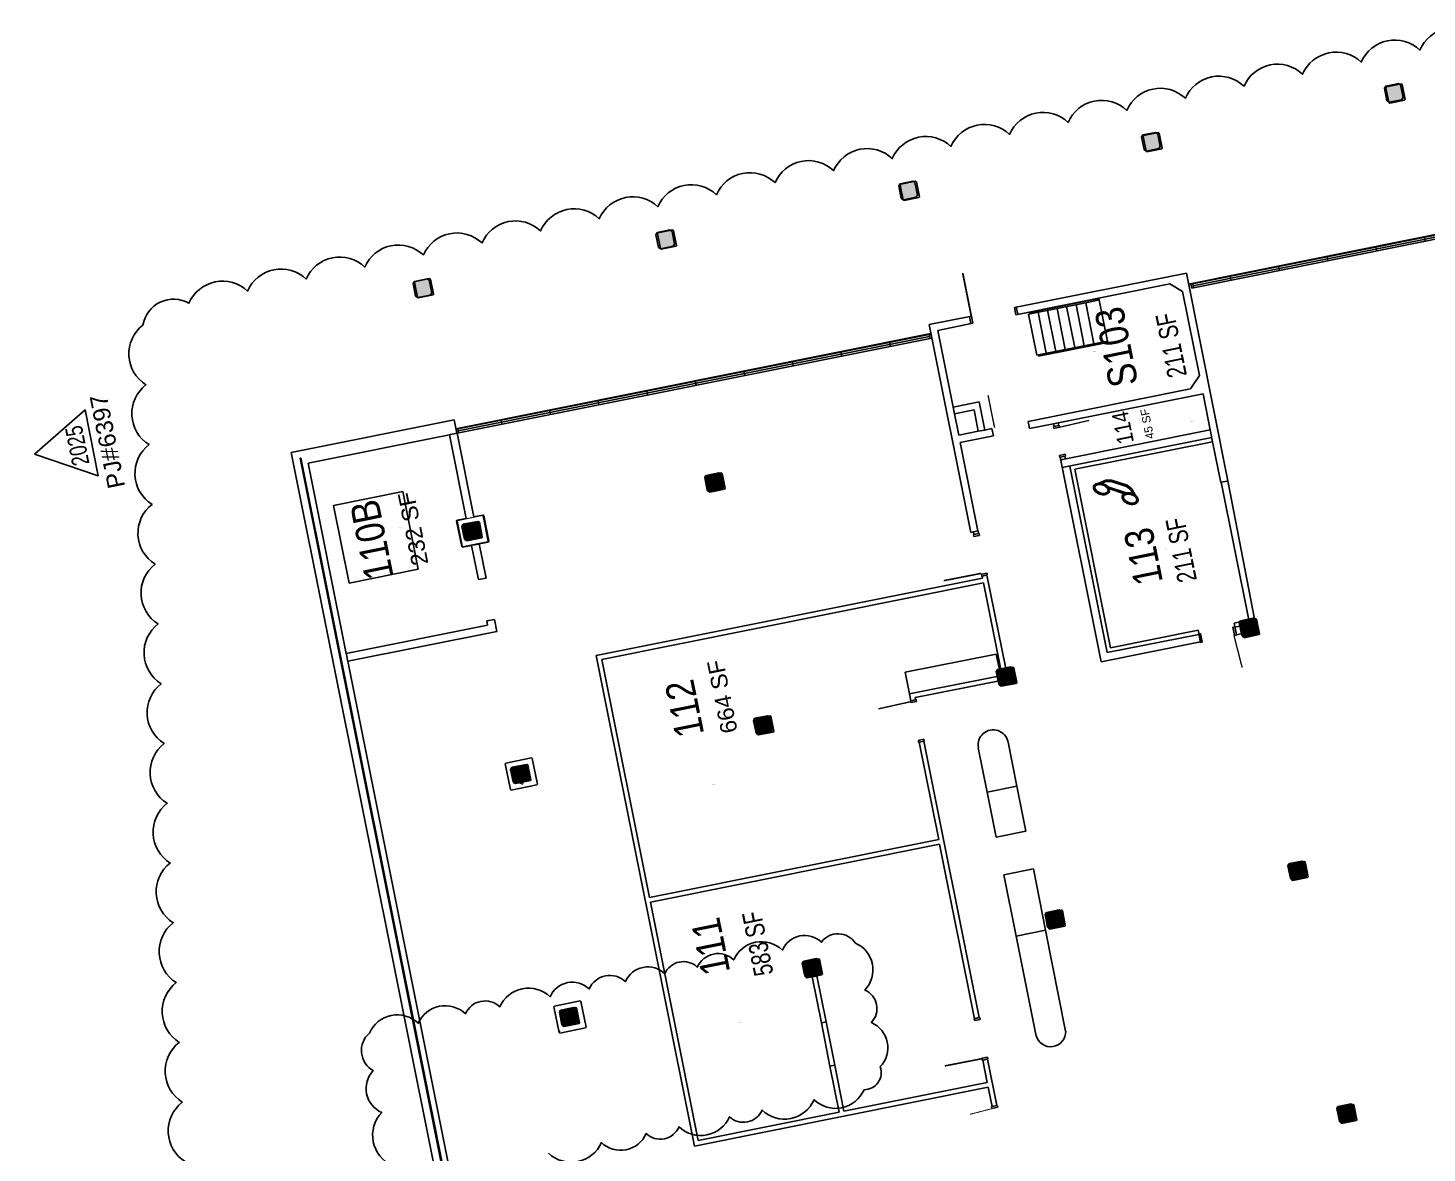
# Model space of a CAD drawing. Header units: inches. Extents: x 69200890 to 69205124, y 27678531 to 27681974.
# Drawn here: x 69200890 to 69202415, y 27680327 to 27681553 of the extents above; entities that cross this region are included whole.
import ezdxf
from ezdxf.enums import TextEntityAlignment as Align

# ---------------------------------------------------------------- set-up
doc = ezdxf.new("R2010")
doc.units = ezdxf.units.IN
doc.header["$LTSCALE"] = 10
doc.header["$MEASUREMENT"] = 0
doc.layers.get('0').update_dxf_attribs({"linetype": 'CONTINUOUS'})
for name, color, linetype in [('A-COLS', 5, 'CONTINUOUS'), ('A-DOOR', 2, 'CONTINUOUS'), ('A-FLOR', 3, 'CONTINUOUS'), ('A-GLAZ', 1, 'CONTINUOUS'), ('A-IDEN-ICON', 4, 'CONTINUOUS'), ('A-IDEN-RNUM', 7, 'CONTINUOUS'), ('A-IDEN-SNUM', 4, 'CONTINUOUS'), ('A-IDEN-VNUM', 4, 'CONTINUOUS'), ('A-WALL', 5, 'CONTINUOUS'), ('AREA-TEXT', 3, 'CONTINUOUS')]:
    doc.layers.add(name, color=color, linetype=linetype)
doc.layers.add('A-REV', color=1, linetype='CONTINUOUS', true_color=0xff0000)
doc.styles.add('Arial', font='arial.ttf')
doc.styles.add('CP_AREA', font='arial.ttf', dxfattribs={"height": 15})
doc.styles.add('CP_IDENTEXT', font='arial.ttf', dxfattribs={"height": 1})
doc.styles.add('CP_ROOMSNUMBER', font='arial.ttf', dxfattribs={"height": 1})
doc.styles.add('CP_ROOMVNUMBER', font='arial.ttf', dxfattribs={"width": 0.85, "height": 0.075})
pattern_1 = [(61.3283, (69201815.72, 27678819.37), (109.9184, 12.19), [11.52, -126.72]), (6.328, (69201815.72, 27678819.37), (-43.592, 109.1), [9.216, -101.376]), (111.779, (69201824.88, 27678820.39), (66.327, 121.289), [9.79, -107.695]), (57.512, (69201809.69, 27678849.49), (165.729, 7.271), [17.28, -190.08]), (107.964, (69201823.5, 27678850.1), (111.375, 174.911), [14.686, -161.543]), (2.512, (69201809.69, 27678849.49), (111.377, 174.909), [13.824, -152.064]), (32.3283, (69201826.26, 27678844.98), (102.0466, -42.628), [11.52, -126.72]), (337.328, (69201826.26, 27678844.98), (14.766, 116.555), [9.216, -101.376]), (82.779, (69201834.76, 27678841.43), (116.813, 73.926), [9.79, -107.695]), (48.8283, (69201815.724, 27678819.37), (-8.2127, 50.5029), [0.2534, -99.894, 0.2534, -102.659, -101.76]), (48.8283, (69201815.724, 27678819.37), (-8.2127, 50.5029), [-203.059, 0.2534, -101.507]), (18.8283, (69201815.724, 27678819.37), (27.72, 67.3384), [0.2534, -58.422, 0.2534, -97.59, -38.784]), (18.8283, (69201815.724, 27678819.37), (27.72, 67.3384), [-156.518, 0.2534, -38.531]), (338.8283, (69201782.138, 27678812.64), (81.0778, 12.7095), [0.2534, -38.147, 0.2534, -119.555, -158.976]), (338.8283, (69201782.138, 27678812.64), (81.0778, 12.7095), [-158.208, 0.2534, -158.723]), (328.8283, (69201767.08, 27678809.624), (84.8115, 32.6724), [0.2534, -49.667, 0.2534, -79.311, -112.896]), (328.8283, (69201767.08, 27678809.624), (84.8115, 32.6724), [-129.485, 0.2534, -112.643])]

# ---------------------------------------------------------------- blocks, each defined once
blk = doc.blocks.new('COL')
at = {"layer": 'A-COLS', "const_width": 18}
blk.add_lwpolyline([(0, 9), (0, -9)], dxfattribs=at)
at = {"layer": 'A-COLS'}
blk.add_lwpolyline([(9, 7), (9, -7), (7, -9), (-7, -9), (-9, -7), (-9, 7), (-7, 9), (7, 9)], close=True, dxfattribs=at)
blk = doc.blocks.new('Chamfered Column - 1_-6_ x 1_-6_ Concrete-1521666-LEVEL 1 FLOOR PLAN - OVERALL')
at = {"layer": 'A-COLS'}
blk.add_hatch(color=9, dxfattribs=at).paths.add_polyline_path([(-8.25, -9), (8.25, -9), (9, -8.25), (9, 8.25), (8.25, 9), (-8.25, 9), (-9, 8.25), (-9, -8.25)])
at = {"layer": 'A-COLS', "color": 253}
for p, q in [((-8.25, 9), (-9, 8.25)), ((-9, 8.25), (-9, -8.25)), ((8.25, 9), (-8.25, 9)), ((9, 8.25), (8.25, 9)), ((9, -8.25), (9, 8.25)), ((-9, -8.25), (-8.25, -9)), ((-8.25, -9), (8.25, -9)), ((8.25, -9), (9, -8.25))]:
    blk.add_line(p, q, dxfattribs=at)
blk = doc.blocks.new('ProjectRev')
at = {"transparency": 16777216}
blk.add_lwpolyline([(0, 36.6), (-36.6, -26.8), (36.6, -26.8)], close=True, dxfattribs=at)
at = {"transparency": 16777216, "insert": (-53.9, -34.5), "char_height": 18.75, "width": 74.247, "attachment_point": 1, "style": 'Arial'}
blk.add_mtext('PJ#', dxfattribs=at)
at = {"transparency": 16777216, "style": 'Arial', "width": 0.75}
blk.add_attdef('YEAR', text='', height=5625, dxfattribs=at).set_placement((0, 0), align=Align.MIDDLE_CENTER)
at = {"transparency": 16777216, "style": 'Arial'}
blk.add_attdef('PROJECT', text='', height=5625, dxfattribs=at).set_placement((-8.3, -34.5), align=Align.TOP_LEFT)
blk = doc.blocks.new('CPPHONE')
for p, q in [((2.9, 7.6), (-5.9, -7.6)), ((5.1, 8.4), (-5.5, -9.9))]:
    blk.add_line(p, q)
for points in [[(10.9, 17.2), (12.5, 9.2), (11.5, 3.2), (2.5, -12.3), (-2.5, -16.7), (-10.2, -19.3)], [(10, 14.1), (11, 9.2), (10, 3.8), (1.3, -11.4), (-3.3, -15.4), (-7.9, -17)]]:
    blk.add_lwpolyline(points)
for points in [[(8.7, 23.6, 0.139889), (6.5, 24.1, 0.107118), (3.7, 23.4, 0.079812), (1.2, 21.6, 0.067459), (-1, 18.8, 0.067459), (-2.4, 15.4, 0.079812), (-2.7, 12.4, 0.107118), (-1.9, 9.6, 0.139889), (-0.3, 8, 0.139889), (1.8, 7.5, 0.107118), (4.6, 8.2, 0.079812), (7.1, 9.9, 0.067459), (9.3, 12.8, 0.067459), (10.7, 16.1, 0.079812), (11, 19.2, 0.107118), (10.2, 22, 0.139889)], [(7.9, 22.3, 0.139889), (6.5, 22.6, 0.107118), (4.3, 22.1, 0.079812), (2.2, 20.6, 0.067459), (0.3, 18, 0.067459), (-1, 15.1, 0.079812), (-1.2, 12.5, 0.107118), (-0.6, 10.3, 0.139889), (0.4, 9.3, 0.139889), (1.8, 8.9, 0.107118), (4, 9.5, 0.079812), (6.1, 11, 0.067459), (8, 13.5, 0.067459), (9.3, 16.5, 0.079812), (9.5, 19.1, 0.107118), (8.9, 21.3, 0.139889)], [(-7.8, -5, 0.139889), (-10, -4.5, 0.107118), (-12.8, -5.2, 0.079812), (-15.3, -6.9, 0.067459), (-17.5, -9.8, 0.067459), (-18.9, -13.1, 0.079812), (-19.2, -16.2, 0.107118), (-18.4, -19, 0.139889), (-16.8, -20.6, 0.139889), (-14.7, -21.1, 0.107118), (-11.9, -20.4, 0.079812), (-9.4, -18.6, 0.067459), (-7.2, -15.8, 0.067459), (-5.8, -12.4, 0.079812), (-5.5, -9.4, 0.107118), (-6.3, -6.6, 0.139889)], [(-8.6, -6.3, 0.139889), (-10, -5.9, 0.107118), (-12.2, -6.5, 0.079812), (-14.3, -8, 0.067459), (-16.2, -10.5, 0.067459), (-17.5, -13.5, 0.079812), (-17.7, -16.1, 0.107118), (-17.1, -18.3, 0.139889), (-16.1, -19.3, 0.139889), (-14.7, -19.6, 0.107118), (-12.5, -19.1, 0.079812), (-10.4, -17.6, 0.067459), (-8.5, -15, 0.067459), (-7.2, -12.1, 0.079812), (-7, -9.5, 0.107118), (-7.6, -7.3, 0.139889)]]:
    blk.add_lwpolyline(points, format="xyb", close=True)

msp = doc.modelspace()

# ---------------------------------------------------------------- hatches: boundary and pattern name
at = {"layer": 'A-COLS', "lineweight": 5}
msp.add_hatch(color=256, dxfattribs=at).paths.add_polyline_path([(69201384.4, 27680997.7), (69201385, 27680998.6), (69201381.8, 27681014.8), (69201380.9, 27681015.4), (69201364.7, 27681012.1), (69201364.1, 27681011.2), (69201367.3, 27680995.1), (69201368.2, 27680994.5)])
at = {"layer": 'A-COLS', "lineweight": 9}
h = msp.add_hatch(dxfattribs=at)
h.set_pattern_fill('FP_3', color=256, angle=11.3283, style=0, pattern_type=2)
h.set_pattern_definition(pattern_1)
h.paths.add_polyline_path([(69201416.6, 27680722.7), (69201444.5, 27680728.3), (69201445.1, 27680729.1), (69201439.5, 27680757.1), (69201438.6, 27680757.7), (69201410.7, 27680752.1), (69201410.1, 27680751.2), (69201415.7, 27680723.3)])
h.paths.add_polyline_path([(69201437.4, 27680733), (69201421.3, 27680729.7), (69201420.4, 27680730.3), (69201417.1, 27680746.5), (69201417.7, 27680747.4), (69201433.9, 27680750.6), (69201434.8, 27680750), (69201438, 27680733.9)])
h = msp.add_hatch(dxfattribs=at)
h.set_pattern_fill('FP_3', color=256, angle=11.3283, style=0, pattern_type=2)
h.set_pattern_definition(pattern_1)
h.paths.add_polyline_path([(69201497.5, 27680463.5), (69201498.1, 27680464.4), (69201492.5, 27680492.4), (69201491.6, 27680492.9), (69201463.7, 27680487.3), (69201463.1, 27680486.5), (69201468.7, 27680458.5), (69201469.6, 27680457.9)])
h.paths.add_polyline_path([(69201490.5, 27680468.2), (69201474.3, 27680465), (69201473.4, 27680465.6), (69201470.2, 27680481.8), (69201470.8, 27680482.6), (69201486.9, 27680485.9), (69201487.8, 27680485.3), (69201491.1, 27680469.1)])

# ---------------------------------------------------------------- linework, layer by layer
at = {"layer": 'A-COLS'}
for p, q in [((69201364.7, 27681012.1), (69201364.1, 27681011.2)), ((69201364.1, 27681011.2), (69201367.3, 27680995.1)), ((69201380.9, 27681015.4), (69201364.7, 27681012.1)), ((69201381.8, 27681014.8), (69201380.9, 27681015.4)), ((69201385, 27680998.6), (69201381.8, 27681014.8)), ((69201368.2, 27680994.5), (69201384.4, 27680997.7)), ((69201384.4, 27680997.7), (69201385, 27680998.6)), ((69201367.3, 27680995.1), (69201368.2, 27680994.5))]:
    msp.add_line(p, q, dxfattribs=at)
at = {"layer": 'A-COLS', "lineweight": 25}
for p, q in [((69201410.7, 27680752.1), (69201410.1, 27680751.2)), ((69201438.6, 27680757.7), (69201410.7, 27680752.1)), ((69201439.5, 27680757.1), (69201438.6, 27680757.7)), ((69201445.1, 27680729.1), (69201439.5, 27680757.1)), ((69201410.1, 27680751.2), (69201415.7, 27680723.3)), ((69201415.7, 27680723.3), (69201416.6, 27680722.7)), ((69201416.6, 27680722.7), (69201444.5, 27680728.3)), ((69201444.5, 27680728.3), (69201445.1, 27680729.1)), ((69201491.6, 27680492.9), (69201463.7, 27680487.3)), ((69201492.5, 27680492.4), (69201491.6, 27680492.9)), ((69201463.7, 27680487.3), (69201463.1, 27680486.5)), ((69201463.1, 27680486.5), (69201468.7, 27680458.5)), ((69201498.1, 27680464.4), (69201492.5, 27680492.4)), ((69201469.6, 27680457.9), (69201497.5, 27680463.5)), ((69201497.5, 27680463.5), (69201498.1, 27680464.4)), ((69201468.7, 27680458.5), (69201469.6, 27680457.9))]:
    msp.add_line(p, q, dxfattribs=at)
at = {"layer": 'A-DOOR'}
for points in [[(69201918.1, 27681239.2, 2, 2, 0), (69201908.7, 27681286.2, 0, 0, 0), (69201909.6, 27681286.4, 0, 0, -0.38671), (69201965.2, 27681248.7, 0, 0, -0.414214)], [(69201943.4, 27681117.7, 1.5, 1.5, 0), (69201936.3, 27681153, 0, 0, 0), (69201937, 27681153.2, 0, 0, -0.414214), (69201978.2, 27681123.2, 0, 0, -0.414214)], [(69202014.2, 27681118.1, 1.38, 1.38, 0), (69202046.4, 27681125.6, 0, 0, 0), (69202046.6, 27681124.9, 0, 0, -0.465107), (69202020.2, 27681088.7, 0, 0, -0.414214)], [(69201928.8, 27680958.9, 1.74, 1.74, 0), (69201887.9, 27680950.9, 0, 0, 0), (69201887.7, 27680951.8, 0, 0, -0.414214), (69201922.7, 27680999.4, 0, 0, -0.414214)], [(69202204.4, 27680891, 1.5, 1.5, 0), (69202213.3, 27680856.2, 0, 0, 0), (69202212.6, 27680856, 0, 0, -0.414214), (69202169.9, 27680883.6, 0, 0, -0.414214)], [(69201851.9, 27680819, 1.5, 1.5, 0), (69201816.7, 27680811.2, 0, 0, 0), (69201816.9, 27680810.5, 0, 0, 0.279614), (69201862.5, 27680777.3, 0, 0, 0.414214)], [(69201930.2, 27680430.1, 1.74, 1.74, 0), (69201889.2, 27680422.1, 0, 0, 0), (69201889, 27680422.9, 0, 0, -0.414214), (69201924, 27680470.5, 0, 0, -0.414214)], [(69201939.9, 27680375.4, 1.01, 1.01, 0), (69201916.5, 27680369.3, 0, 0, 0), (69201916.6, 27680368.8, 0, 0, 0.414214), (69201946.9, 27680352.7, 0, 0, 0.414214)], [(69201952.2, 27680317.5, 1.51, 1.51, 0), (69201916.6, 27680310.6, 0, 0, 0), (69201916.5, 27680311.3, 0, 0, -0.414214), (69201946.9, 27680352.7, 0, 0, -0.414214)]]:
    msp.add_lwpolyline(points, format="xyseb", dxfattribs=at)
at = {"layer": 'A-FLOR', "lineweight": -3}
for p, q in [((69202057.1, 27681258.3), (69201981.8, 27681243.2)), ((69202042.8, 27681253.9), (69202057.4, 27681256.9)), ((69202066.4, 27681212), (69202057.1, 27681258.3)), ((69201982.1, 27681241.8), (69201980.3, 27681241.4)), ((69201980.3, 27681241.4), (69201989.3, 27681196.6)), ((69201981.8, 27681243.2), (69201982.1, 27681241.8)), ((69202042.8, 27681253.9), (69201982.1, 27681241.8)), ((69201990.8, 27681243.5), (69201999.8, 27681198.7)), ((69202010.2, 27681200.8), (69202001.2, 27681245.6)), ((69202011.7, 27681247.7), (69202020.5, 27681202.8)), ((69202030.9, 27681204.9), (69202021.9, 27681249.7)), ((69202032.2, 27681251.8), (69202041.2, 27681207)), ((69202051.7, 27681209.1), (69202042.8, 27681253.9)), ((69201991.3, 27681195.5), (69202066.6, 27681210.6)), ((69202051.7, 27681209.1), (69202066.4, 27681212)), ((69202066.6, 27681210.6), (69202066.4, 27681212)), ((69201989.3, 27681196.6), (69202051.7, 27681209.1)), ((69201845.9, 27680851.1), (69201945.2, 27680871)), ((69201945.2, 27680871), (69201948.7, 27680853.7)), ((69201850.7, 27680827.6), (69201845.9, 27680851.1)), ((69201935.3, 27680720.6), (69201925.7, 27680768.6)), ((69201958.1, 27680775.1), (69201967.7, 27680727)), ((69201935.3, 27680720.6), (69201967.7, 27680727)), ((69201967.7, 27680727), (69201977.5, 27680678)), ((69201945.2, 27680671.5), (69201935.3, 27680720.6)), ((69201977.5, 27680678), (69201945.2, 27680671.5)), ((69201953.4, 27680630.4), (69201985.7, 27680636.9)), ((69201966.8, 27680563.6), (69201953.4, 27680630.4)), ((69201985.7, 27680636.9), (69201999.1, 27680570.1)), ((69201999.1, 27680570.1), (69201966.8, 27680563.6)), ((69202020.9, 27680460), (69201999.1, 27680570.1)), ((69201966.8, 27680563.6), (69201988.7, 27680454.5))]:
    msp.add_line(p, q, dxfattribs=at)
at = {"layer": 'A-FLOR'}
for p, q in [((69201298.2, 27681048.1), (69201222.7, 27681033)), ((69201315.2, 27680963.4), (69201298.2, 27681048.1)), ((69201222.7, 27681033), (69201239.7, 27680948.3)), ((69201239.7, 27680948.3), (69201315.2, 27680963.4))]:
    msp.add_line(p, q, dxfattribs=at)
at = {"layer": 'A-FLOR', "lineweight": -3}
for centre, start, end in [((69201941.9, 27680771.9), 11.3283, 191.3283), ((69202004.5, 27680459.5), 195.3433, 1.7629)]:
    msp.add_arc(centre, 16.5, start, end, dxfattribs=at)
at = {"layer": 'A-GLAZ'}
for p, q in [((69202157.5, 27681274.2), (69203205.1, 27681484.1)), ((69202159.9, 27681272.4), (69203205.5, 27681481.9)), ((69202412.7, 27681320.7), (69202411.9, 27681325.2)), ((69202306.8, 27681299.5), (69202306, 27681303.9)), ((69202359.8, 27681310.1), (69202358.9, 27681314.6)), ((69202253.9, 27681288.9), (69202253, 27681293.3)), ((69202158.4, 27681269.8), (69202157.5, 27681274.2)), ((69202200.9, 27681278.3), (69202200.1, 27681282.7)), ((69201356.4, 27681116), (69201874.1, 27681219.7)), ((69201357.5, 27681111.6), (69201875, 27681215.3)), ((69201358.8, 27681114.2), (69201872.6, 27681217.1)), ((69201829.9, 27681206.3), (69201829, 27681210.7)), ((69201873, 27681214.9), (69201872.1, 27681219.3)), ((69201776.9, 27681195.7), (69201776, 27681200.1)), ((69201671, 27681174.5), (69201670.1, 27681178.9)), ((69201724, 27681185.1), (69201723.1, 27681189.5)), ((69201618.1, 27681163.8), (69201617.2, 27681168.3)), ((69201565.1, 27681153.2), (69201564.2, 27681157.6)), ((69201459.2, 27681132), (69201458.3, 27681136.4)), ((69201512.2, 27681142.6), (69201511.3, 27681147)), ((69201406.3, 27681121.4), (69201405.4, 27681125.8)), ((69201359.2, 27681112), (69201358.3, 27681116.4))]:
    msp.add_line(p, q, dxfattribs=at)
at = {"layer": 'A-GLAZ', "lineweight": -3}
for p, q in [((69202158.4, 27681269.8), (69203206, 27681479.7)), ((69202160.4, 27681270.2), (69202159.5, 27681274.6)), ((69201874.1, 27681219.7), (69201875, 27681215.3))]:
    msp.add_line(p, q, dxfattribs=at)
at = {"layer": 'A-REV'}
for points in [[(69202470.9, 27681542.4, 0.520567), (69202407, 27681529.2, 0.520567), (69202343.1, 27681516.1, 0.520567), (69202279.2, 27681502.9, 0.520567), (69202215.3, 27681489.8, 0.520567), (69202151.4, 27681476.7, 0.520567), (69202087.5, 27681463.5, 0.520567), (69202023.6, 27681450.4, 0.520567), (69201959.7, 27681437.3, 0.520567), (69201895.8, 27681424.1, 0.520567), (69201831.9, 27681411, 0.520567), (69201768, 27681397.8, 0.520567), (69201704.1, 27681384.7, 0.520567), (69201640.2, 27681371.6, 0.520567), (69201576.3, 27681358.4, 0.520567), (69201512.5, 27681345.3, 0.520567), (69201448.6, 27681332.1, 0.520567), (69201384.7, 27681319, 0.520567), (69201320.8, 27681305.9, 0.520567), (69201256.9, 27681292.7, 0.520567), (69201193, 27681279.6, 0.520567), (69201129.1, 27681266.5, 0.520567), (69201065.2, 27681253.3, 0.520567), (69201015.1, 27681229.5, 0.520567), (69201018.4, 27681164.4, 0.520567), (69201021.7, 27681099.2, 0.520567), (69201025, 27681034.1, 0.520567), (69201028.3, 27680968.9, 0.520567), (69201031.6, 27680903.8, 0.520567), (69201034.9, 27680838.6, 0.520567), (69201038.2, 27680773.5, 0.520567), (69201041.5, 27680708.3, 0.520567), (69201044.8, 27680643.2, 0.520567), (69201048.1, 27680578.1, 0.520567), (69201051.4, 27680512.9, 0.520567), (69201054.7, 27680447.8, 0.520567), (69201058, 27680382.6, 0.520567), (69201061.3, 27680317.5, 0.520567)], [(69201457.1, 27680327, 0.520567), (69201514.8, 27680338.6, 0.520567), (69201563.6, 27680348.4, 0.520567), (69201599.5, 27680355.7, 0.520567), (69201654.5, 27680366.7, 0.520567), (69201690, 27680373.9, 0.520567), (69201746.6, 27680385.2, 0.520567), (69201801.1, 27680396.2, 0.520567), (69201818.8, 27680421.3, 0.520567), (69201809.1, 27680469.4, 0.520567), (69201802, 27680504.8, 0.520567), (69201791.7, 27680556, 0.520567), (69201754.6, 27680556.9, 0.520567), (69201712.1, 27680548.4, 0.520567), (69201659.1, 27680537.7, 0.520567), (69201619.3, 27680529.7, 0.520567), (69201584, 27680522.6, 0.520567), (69201541, 27680514, 0.520567), (69201501.5, 27680506, 0.520567), (69201458.8, 27680497.5, 0.520567), (69201404.1, 27680486.5, 0.520567), (69201366.6, 27680478.9, 0.520567), (69201315.1, 27680468.6, 0.520567), (69201261.9, 27680457.9, 0.520567), (69201266.2, 27680417, 0.520567), (69201275.4, 27680371.4, 0.520567), (69201287, 27680313.6, 0.520567)]]:
    msp.add_lwpolyline(points, format="xyb", dxfattribs=at)
at = {"layer": 'A-WALL'}
for p, q in [((69202154.9, 27681274.2), (69203462.9, 27681536.2)), ((69202152.5, 27681286.2), (69201965.2, 27681248.7)), ((69202197.8, 27681059.7), (69202152.5, 27681286.2)), ((69201966.7, 27681240.8), (69202134.4, 27681274.4)), ((69202134.4, 27681274.4), (69202148.3, 27681266.1)), ((69202157.4, 27681274.7), (69202157.5, 27681274.2)), ((69202148.3, 27681266.1), (69202166.7, 27681174.4)), ((69201966.7, 27681240.8), (69201965.2, 27681248.7)), ((69201967.1, 27681249.1), (69201968.7, 27681241.2)), ((69201918.1, 27681239.2), (69201872, 27681230)), ((69201872, 27681230), (69201917.4, 27681003.5)), ((69201881.4, 27681223.7), (69201919.7, 27681231.4)), ((69201917.7, 27681231), (69201916.1, 27681238.9)), ((69201919.7, 27681231.4), (69201918.1, 27681239.2)), ((69201356.3, 27681116.5), (69201874, 27681220.2)), ((69201898.2, 27681140), (69201881.4, 27681223.7)), ((69202166.7, 27681174.4), (69202157.1, 27681160)), ((69202157.1, 27681160), (69201979.9, 27681124.5)), ((69202012.8, 27681123), (69202170.7, 27681154.6)), ((69202170.7, 27681154.6), (69202178.5, 27681115.2)), ((69201354.3, 27681126.3), (69201176.8, 27681090.7)), ((69201357.3, 27681111.6), (69201354.3, 27681126.3)), ((69201904.4, 27681109.4), (69201899.6, 27681132.9)), ((69201979.9, 27681124.5), (69201981.4, 27681116.7)), ((69201981.4, 27681116.7), (69202007.7, 27681121.9)), ((69201195.1, 27681079.1), (69201349.4, 27681110)), ((69201925.7, 27681113.7), (69201904.4, 27681109.4)), ((69201905.9, 27681101.5), (69201942.2, 27681108.8)), ((69201940.6, 27681116.7), (69201932.8, 27681115.1)), ((69201942.2, 27681108.8), (69201940.6, 27681116.7)), ((69201176.8, 27681090.7), (69201362.8, 27680162.4)), ((69201925.2, 27681005.1), (69201905.9, 27681101.5)), ((69202181.1, 27681102.4), (69202190, 27681058.1)), ((69201186.3, 27681084.5), (69201187.2, 27681084.7)), ((69201367.7, 27680178.7), (69201186.3, 27681084.5)), ((69201187.2, 27681084.7), (69201368.7, 27680178.9)), ((69201236.7, 27680871.5), (69201195.1, 27681079.1)), ((69202190, 27681058.1), (69202190.5, 27681058.2)), ((69202196.8, 27681059.5), (69202197.8, 27681059.7)), ((69201917.4, 27681003.5), (69201920.3, 27681004.1)), ((69201380.4, 27680990.8), (69201374.6, 27680989.6)), ((69201374.6, 27680989.6), (69201380.4, 27680990.8)), ((69202211.9, 27680906.5), (69202211.4, 27680905.6)), ((69202211.4, 27680905.6), (69202212.1, 27680901.7)), ((69202220.5, 27680908.2), (69202211.9, 27680906.5)), ((69202228.1, 27680909.7), (69202226.9, 27680909.5)), ((69202229, 27680909.1), (69202228.1, 27680909.7)), ((69202232.3, 27680893), (69202229, 27680909.1)), ((69202213.8, 27680893.3), (69202214.6, 27680889.4)), ((69202214.6, 27680889.4), (69202215.5, 27680888.8)), ((69202215.5, 27680888.8), (69202231.7, 27680892.1)), ((69202231.7, 27680892.1), (69202232.3, 27680893)), ((69201238.1, 27680864.4), (69201236.9, 27680870.3)), ((69201353.7, 27680287.5), (69201238.4, 27680863.1)), ((69201872.3, 27680831.9), (69201931.2, 27680843.7)), ((69201947.2, 27680853.4), (69201946.6, 27680852.6)), ((69201946.6, 27680852.6), (69201947.7, 27680847)), ((69201950.3, 27680854.1), (69201947.2, 27680853.4)), ((69201947.8, 27680846.4), (69201948.6, 27680842.5)), ((69201963.4, 27680856.7), (69201955.5, 27680855.1)), ((69201964.3, 27680856.1), (69201963.4, 27680856.7)), ((69201967.5, 27680839.9), (69201964.3, 27680856.1)), ((69201932.2, 27680838.6), (69201873.4, 27680826.8)), ((69201948.8, 27680841.9), (69201949.9, 27680836.4)), ((69201949.9, 27680836.4), (69201950.7, 27680835.8)), ((69201950.7, 27680835.8), (69201966.9, 27680839)), ((69201966.9, 27680839), (69201967.5, 27680839.9)), ((69201682.5, 27680800.4), (69201681.9, 27680799.5)), ((69201681.9, 27680799.5), (69201685.1, 27680783.4)), ((69201698.6, 27680803.7), (69201682.5, 27680800.4)), ((69201699.5, 27680803.1), (69201698.6, 27680803.7)), ((69201702.8, 27680786.9), (69201699.5, 27680803.1)), ((69201685.1, 27680783.4), (69201686, 27680782.8)), ((69201686, 27680782.8), (69201702.2, 27680786)), ((69201702.2, 27680786), (69201702.8, 27680786.9)), ((69202000.2, 27680588.7), (69201999.7, 27680587.8)), ((69201999.7, 27680587.8), (69202002.9, 27680571.6)), ((69202016.4, 27680591.9), (69202000.2, 27680588.7)), ((69202017.3, 27680591.4), (69202016.4, 27680591.9)), ((69202020.5, 27680575.2), (69202017.3, 27680591.4)), ((69202002.9, 27680571.6), (69202003.8, 27680571.1)), ((69202003.8, 27680571.1), (69202020, 27680574.3)), ((69202020, 27680574.3), (69202020.5, 27680575.2)), ((69201751.7, 27680538.9), (69201735.5, 27680535.7)), ((69201752.6, 27680538.3), (69201751.7, 27680538.9)), ((69201755.8, 27680522.1), (69201752.6, 27680538.3)), ((69201735.5, 27680535.7), (69201734.9, 27680534.8)), ((69201734.9, 27680534.8), (69201738.2, 27680518.6)), ((69201738.2, 27680518.6), (69201739, 27680518)), ((69201739, 27680518), (69201744.6, 27680519.1)), ((69201749.7, 27680520.2), (69201744.6, 27680519.1)), ((69201744.6, 27680519.1), (69201745.2, 27680519.3)), ((69201745.2, 27680519.3), (69201749.1, 27680520)), ((69201749.1, 27680520), (69201749.7, 27680520.2)), ((69201749.7, 27680520.2), (69201755.2, 27680521.3)), ((69201755.2, 27680521.3), (69201755.8, 27680522.1)), ((69201764, 27680421.9), (69201754.6, 27680468.9)), ((69201759.8, 27680470), (69201769.2, 27680422.9))]:
    msp.add_line(p, q, dxfattribs=at)
at = {"layer": 'A-WALL', "lineweight": 25}
for p, q in [((69201926.6, 27681145.7), (69201898.2, 27681140)), ((69201898.2, 27681140), (69201899.6, 27681132.9)), ((69201899.6, 27681132.9), (69201921, 27681137.2)), ((69201921, 27681137.2), (69201925.7, 27681113.7)), ((69201932.8, 27681115.1), (69201926.6, 27681145.7)), ((69202012.8, 27681123), (69202007.7, 27681121.9)), ((69202007.7, 27681121.9), (69202008.2, 27681119)), ((69202008.2, 27681119), (69202013.4, 27681120)), ((69202013.4, 27681120), (69202012.8, 27681123)), ((69201349.2, 27681110), (69201367.4, 27681018.8)), ((69201349.8, 27681110.1), (69201349.4, 27681110)), ((69201357.5, 27681111.6), (69201350.4, 27681110.2)), ((69201375.8, 27681020.5), (69201357.5, 27681111.6)), ((69201925.7, 27681113.7), (69201932.8, 27681115.1)), ((69202178.5, 27681115.2), (69202015.5, 27681082.6)), ((69202017.2, 27681074.2), (69202180.2, 27681106.9)), ((69202181.1, 27681102.4), (69202178.5, 27681115.2)), ((69202031, 27681072.3), (69202181.1, 27681102.4)), ((69202020.1, 27681086.7), (69202014.9, 27681085.6)), ((69202014.9, 27681085.6), (69202059.6, 27680862.5)), ((69202020.7, 27681083.6), (69202020.1, 27681086.7)), ((69202066.3, 27680872.5), (69202025.5, 27681075.9)), ((69202069.9, 27680877.9), (69202031, 27681072.3)), ((69202196.8, 27681059.5), (69202190.5, 27681058.2)), ((69202190.5, 27681058.2), (69202220.5, 27680908.2)), ((69202226.9, 27680909.5), (69202197.8, 27681059.7)), ((69201357.6, 27681016.8), (69201357, 27681015.9)), ((69201357, 27681015.9), (69201362.6, 27680988)), ((69201367.4, 27681018.8), (69201357.6, 27681016.8)), ((69201385.6, 27681022.4), (69201375.8, 27681020.5)), ((69201386.5, 27681021.8), (69201385.6, 27681022.4)), ((69201392.1, 27680993.9), (69201386.5, 27681021.8)), ((69201925.4, 27681005.1), (69201920.3, 27681004.1)), ((69201920.3, 27681004.1), (69201920.9, 27681001.2)), ((69201920.9, 27681001.2), (69201926, 27681002.2)), ((69201926, 27681002.2), (69201925.4, 27681005.1)), ((69201362.6, 27680988), (69201363.5, 27680987.4)), ((69201363.5, 27680987.4), (69201373.3, 27680989.4)), ((69201373.3, 27680989.4), (69201380.8, 27680952.1)), ((69201381.7, 27680991), (69201391.5, 27680993)), ((69201389.1, 27680953.8), (69201381.7, 27680991)), ((69201391.5, 27680993), (69201392.1, 27680993.9)), ((69201380.8, 27680952.1), (69201389.1, 27680953.8)), ((69201930.4, 27680953.7), (69201509.2, 27680869.3)), ((69201935.1, 27680957.1), (69201929.9, 27680956)), ((69201929.9, 27680956), (69201930.4, 27680953.7)), ((69201955.5, 27680855.1), (69201935.1, 27680957.1)), ((69201515.4, 27680865.2), (69201931.4, 27680948.6)), ((69201931.4, 27680948.6), (69201950.3, 27680854.1)), ((69201398.2, 27680908.7), (69201389.8, 27680907)), ((69201389.8, 27680907), (69201390.8, 27680902.3)), ((69201400.8, 27680895.7), (69201398.2, 27680908.7)), ((69202210.8, 27680906.1), (69202204.4, 27680904.8)), ((69202204.4, 27680904.8), (69202207, 27680892)), ((69202211.7, 27680901.6), (69202210.8, 27680906.1)), ((69201390.8, 27680902.3), (69201236.7, 27680871.5)), ((69201238.4, 27680863.1), (69201400.8, 27680895.7)), ((69202166.1, 27680892.4), (69202066.3, 27680872.5)), ((69202165.2, 27680897), (69202069.9, 27680877.9)), ((69202167.7, 27680884.1), (69202165.2, 27680897)), ((69202205.3, 27680900.3), (69202212.1, 27680901.7)), ((69202207, 27680892), (69202213.8, 27680893.3)), ((69202059.6, 27680862.5), (69202167.7, 27680884.1)), ((69201509.2, 27680869.3), (69201616.3, 27680334.7)), ((69201567.4, 27680605.6), (69201515.4, 27680865.2)), ((69201947.7, 27680847), (69201931.2, 27680843.7)), ((69201872.3, 27680831.9), (69201850.7, 27680827.6)), ((69201932.2, 27680838.6), (69201948.8, 27680841.9)), ((69201850.7, 27680827.6), (69201852.2, 27680820.1)), ((69201852.2, 27680820.1), (69201857.3, 27680821.2)), ((69201856.8, 27680823.5), (69201873.4, 27680826.8)), ((69201857.3, 27680821.2), (69201856.8, 27680823.5)), ((69201866.3, 27680776.1), (69201861.2, 27680775)), ((69201861.2, 27680775), (69201882.5, 27680668.8)), ((69201926.7, 27680474.7), (69201866.3, 27680776.1)), ((69201882.5, 27680668.8), (69201567.4, 27680605.6)), ((69201568.4, 27680600.5), (69201883.5, 27680663.6)), ((69201883.5, 27680663.6), (69201921.6, 27680473.6)), ((69201620.4, 27680340.9), (69201568.4, 27680600.5)), ((69201744.6, 27680519.1), (69201754.6, 27680468.9)), ((69201759.8, 27680470), (69201749.7, 27680520.2)), ((69201754.6, 27680468.9), (69201759.8, 27680470)), ((69201921.6, 27680473.6), (69201926.7, 27680474.7)), ((69201769.2, 27680422.9), (69201764, 27680421.9)), ((69201764, 27680421.9), (69201774.1, 27680371.7)), ((69201779.2, 27680372.7), (69201769.2, 27680422.9)), ((69201935.8, 27680429.6), (69201930.6, 27680428.5)), ((69201930.6, 27680428.5), (69201935.5, 27680404)), ((69201945.9, 27680378.9), (69201935.8, 27680429.6)), ((69201935.5, 27680404), (69201779.2, 27680372.7)), ((69201616.3, 27680334.7), (69201936.5, 27680398.9)), ((69201936.5, 27680398.9), (69201940.7, 27680377.9)), ((69201774.1, 27680371.7), (69201620.4, 27680340.9)), ((69201940.7, 27680377.9), (69201945.9, 27680378.9))]:
    msp.add_line(p, q, dxfattribs=at)
at = {"layer": 'A-WALL', "lineweight": -3}
for p, q in [((69202007.8, 27681118.9), (69202013.9, 27681120.1)), ((69202008.1, 27681116.9), (69202007.8, 27681118.9)), ((69202014.3, 27681118.1), (69202008.1, 27681116.9)), ((69202013.9, 27681120.1), (69202014.3, 27681118.1)), ((69202014, 27681087.5), (69202020.2, 27681088.7)), ((69202014.4, 27681085.5), (69202014, 27681087.5)), ((69202020.2, 27681088.7), (69202020.6, 27681086.8)), ((69202020.6, 27681086.8), (69202014.4, 27681085.5)), ((69201926.5, 27681002.3), (69201920.4, 27681001.1)), ((69201920.4, 27681001.1), (69201920.8, 27680999.1)), ((69201920.8, 27680999.1), (69201926.9, 27681000.3)), ((69201926.9, 27681000.3), (69201926.5, 27681002.3)), ((69201929, 27680957.9), (69201935.2, 27680959.1)), ((69201929.4, 27680955.9), (69201929, 27680957.9)), ((69201935.5, 27680957.2), (69201929.4, 27680955.9)), ((69201935.2, 27680959.1), (69201935.5, 27680957.2)), ((69202166, 27680892.9), (69202167.9, 27680893.3)), ((69202167.8, 27680883.6), (69202166, 27680892.9)), ((69202167.9, 27680893.3), (69202169.8, 27680884)), ((69202203.2, 27680900.4), (69202205.2, 27680900.8)), ((69202205.1, 27680891.1), (69202203.2, 27680900.4)), ((69202207.1, 27680891.5), (69202205.1, 27680891.1)), ((69202205.2, 27680900.8), (69202207.1, 27680891.5)), ((69202169.8, 27680884), (69202167.8, 27680883.6)), ((69201857.8, 27680821.3), (69201851.7, 27680820)), ((69201851.7, 27680820), (69201852.1, 27680818.1)), ((69201852.1, 27680818.1), (69201858.2, 27680819.3)), ((69201858.2, 27680819.3), (69201857.8, 27680821.3)), ((69201860.3, 27680776.9), (69201866.4, 27680778.1)), ((69201860.7, 27680774.9), (69201860.3, 27680776.9)), ((69201866.8, 27680776.2), (69201860.7, 27680774.9)), ((69201866.4, 27680778.1), (69201866.8, 27680776.2)), ((69201921.1, 27680473.5), (69201926.7, 27680474.7)), ((69201921.5, 27680471.6), (69201921.1, 27680473.5)), ((69201927.6, 27680472.8), (69201921.5, 27680471.6)), ((69201926.7, 27680474.7), (69201927.2, 27680474.8)), ((69201927.2, 27680474.8), (69201927.6, 27680472.8)), ((69201929.7, 27680430.4), (69201935.8, 27680431.6)), ((69201935.8, 27680431.6), (69201936.2, 27680429.7)), ((69201930.1, 27680428.4), (69201929.7, 27680430.4)), ((69201936.2, 27680429.7), (69201930.1, 27680428.4)), ((69201946.5, 27680379.1), (69201940.1, 27680377.8)), ((69201940.1, 27680377.8), (69201940.5, 27680375.8)), ((69201940.5, 27680375.8), (69201946.9, 27680377.1)), ((69201946.9, 27680377.1), (69201946.5, 27680379.1))]:
    msp.add_line(p, q, dxfattribs=at)
at = {"layer": 'A-WALL', "lineweight": 9}
for p, q in [((69201350.4, 27681110.2), (69201349.8, 27681110.1)), ((69201358, 27681016.3), (69201357.7, 27681015.8)), ((69201357.7, 27681015.8), (69201363.2, 27680988.4)), ((69201385.4, 27681021.8), (69201358, 27681016.3)), ((69201385.9, 27681021.5), (69201385.4, 27681021.8)), ((69201391.4, 27680994), (69201385.9, 27681021.5)), ((69201363.2, 27680988.4), (69201363.7, 27680988.1)), ((69201363.7, 27680988.1), (69201391.1, 27680993.6)), ((69201391.1, 27680993.6), (69201391.4, 27680994)), ((69202212.3, 27680905.9), (69202212, 27680905.5)), ((69202212, 27680905.5), (69202215.2, 27680889.8)), ((69202228, 27680909.1), (69202212.3, 27680905.9)), ((69202228.4, 27680908.8), (69202228, 27680909.1)), ((69202231.6, 27680893.1), (69202228.4, 27680908.8)), ((69202215.2, 27680889.8), (69202215.6, 27680889.5)), ((69202215.6, 27680889.5), (69202231.3, 27680892.6)), ((69202231.3, 27680892.6), (69202231.6, 27680893.1)), ((69201236.9, 27680870.3), (69201236.7, 27680871.5)), ((69201238.4, 27680863.1), (69201238.1, 27680864.4)), ((69201509.2, 27680869.3), (69201509.1, 27680869.3)), ((69201947.6, 27680852.9), (69201947.3, 27680852.4)), ((69201947.3, 27680852.4), (69201950.4, 27680836.8)), ((69201963.3, 27680856), (69201947.6, 27680852.9)), ((69201963.7, 27680855.7), (69201963.3, 27680856)), ((69201966.8, 27680840.1), (69201963.7, 27680855.7)), ((69201950.4, 27680836.8), (69201950.9, 27680836.5)), ((69201950.9, 27680836.5), (69201966.5, 27680839.6)), ((69201966.5, 27680839.6), (69201966.8, 27680840.1)), ((69201940.7, 27680405.1), (69201940.8, 27680405.1))]:
    msp.add_line(p, q, dxfattribs=at)
at = {"layer": 'A-WALL'}
for points in [[(69202385.9, 27681491.2), (69202388.7, 27681477.5), (69202387.1, 27681475.1), (69202373.4, 27681472.3), (69202371, 27681473.9), (69202368.3, 27681487.6), (69202369.8, 27681490), (69202383.6, 27681492.7)], [(69202121.2, 27681438), (69202124, 27681424.2), (69202122.4, 27681421.9), (69202108.7, 27681419.1), (69202106.3, 27681420.7), (69202103.6, 27681434.4), (69202105.1, 27681436.8), (69202118.9, 27681439.5)], [(69201856.5, 27681384.7), (69201859.3, 27681371), (69201857.7, 27681368.7), (69201844, 27681365.9), (69201841.6, 27681367.5), (69201838.9, 27681381.2), (69201840.4, 27681383.5), (69201854.2, 27681386.3)], [(69201591.8, 27681331.5), (69201594.6, 27681317.8), (69201593, 27681315.4), (69201579.3, 27681312.7), (69201576.9, 27681314.2), (69201574.2, 27681328), (69201575.7, 27681330.3), (69201589.5, 27681333.1)], [(69201327.1, 27681278.3), (69201329.9, 27681264.6), (69201328.3, 27681262.2), (69201314.6, 27681259.4), (69201312.2, 27681261), (69201309.5, 27681274.7), (69201311, 27681277.1), (69201324.8, 27681279.8)]]:
    msp.add_lwpolyline(points, close=True, dxfattribs=at)

# ---------------------------------------------------------------- block references
at = {"rotation": 11.36903025436198}
for p in [(69201637.6, 27681058.2), (69201372.9, 27681004.9), (69202220.2, 27680899.9), (69201955.5, 27680846.7), (69201690.8, 27680793.5), (69201426.1, 27680740.2), (69202273.4, 27680635.2), (69202008.7, 27680582), (69201744, 27680528.8), (69201479.3, 27680475.5), (69202326.7, 27680370.5)]:
    msp.add_blockref('COL', p, dxfattribs=at)
at = {"layer": 'A-COLS', "rotation": 11.32828302501397}
for p in [(69202380.5, 27681481.8), (69202115.7, 27681428.8), (69201851, 27681375.7), (69201586.3, 27681322.7), (69201321.5, 27681269.7), (69201639.3, 27681057.9), (69201427.6, 27680740.2), (69202274.8, 27680634.5), (69201480.6, 27680475.4), (69202327.9, 27680369.8)]:
    msp.add_blockref('Chamfered Column - 1_-6_ x 1_-6_ Concrete-1521666-LEVEL 1 FLOOR PLAN - OVERALL', p, dxfattribs=at)
at = {"layer": 'A-IDEN-ICON', "rotation": 101.3690302236795}
msp.add_blockref('CPPHONE', (69202076.2, 27681050), dxfattribs=at)
at = {"layer": 'A-REV'}
ref = msp.add_blockref('ProjectRev', (69200932.9, 27681095.9), dxfattribs=dict(at, rotation=101.3690302543619))
ref.add_attrib('PROJECT', '6397', dxfattribs={"layer": '0', "transparency": 16777216, "height": 18.75, "rotation": 101.369, "style": 'Arial'}).set_placement((69200968.3, 27681094.6), align=Align.TOP_LEFT)
ref.add_attrib('YEAR', '2025', dxfattribs={"layer": '0', "transparency": 16777216, "height": 18.75, "rotation": 101.369, "style": 'Arial', "width": 0.75}).set_placement((69200943.4, 27681098), align=Align.MIDDLE_CENTER)

# ---------------------------------------------------------------- texts
at = {"layer": 'A-IDEN-RNUM', "style": 'CP_ROOMSNUMBER'}
for s, p in [('S103-00', (69202051.7, 27681200.8)), ('0113-00', (69202129.7, 27680985.5))]:
    msp.add_text(s, height=0.36, rotation=11.369, dxfattribs=at).set_placement(p, align=Align.MIDDLE)
for s, p in [('0114-00', (69202158.2, 27681124.9)), ('0110-B0', (69201295.2, 27681008.8)), ('0112-00', (69201636.8, 27680728.6)), ('0111-00', (69201665.1, 27680469.3))]:
    msp.add_text(s, height=0.36, rotation=11.369, dxfattribs=at).set_placement(p, align=Align.MIDDLE_CENTER)
at = {"layer": 'A-IDEN-SNUM', "style": 'CP_ROOMSNUMBER'}
for s, p in [('0350S10300', (69202052.7, 27681200.8)), ('0350011300', (69202130.7, 27680985.5))]:
    msp.add_text(s, height=0.36, rotation=11.369, dxfattribs=at).set_placement(p, align=Align.MIDDLE)
for s, p in [('0350011400', (69202159.2, 27681124.9)), ('03500110B0', (69201296.2, 27681008.8)), ('0350011200', (69201637.8, 27680728.6)), ('0350011100', (69201666.1, 27680469.3))]:
    msp.add_text(s, height=0.36, rotation=11.369, dxfattribs=at).set_placement(p, align=Align.MIDDLE_CENTER)
at = {"layer": 'A-IDEN-VNUM', "style": 'CP_ROOMVNUMBER', "width": 0.85}
for s, height, p in [('S103', 31.5, (69202076.1, 27681205.5)), ('114', 18, (69202083.1, 27681117.6)), ('110B', 31.5, (69201264.4, 27680995.4)), ('112', 31.5, (69201605.4, 27680811.4)), ('111', 31.5, (69201633.8, 27680552.1))]:
    msp.add_text(s, height=height, rotation=101.37, dxfattribs=at).set_placement(p, align=Align.MIDDLE_CENTER)
msp.add_text('113', height=31.5, rotation=101.369, dxfattribs=at).set_placement((69202105.5, 27680977.2), align=Align.MIDDLE)
at = {"layer": 'AREA-TEXT', "style": 'CP_AREA', "width": 0.75}
for s, p in [('211 SF', (69202135.9, 27681207.4)), ('211 SF', (69202146.8, 27680984.3)), ('583 SF', (69201685.2, 27680555.4))]:
    msp.add_text(s, height=21, rotation=101.37, dxfattribs=at).set_placement(p, align=Align.MIDDLE_CENTER)
at = {"layer": 'AREA-TEXT', "lineweight": -3, "attachment_point": 1, "rotation": 101.37, "style": 'CP_IDENTEXT'}
for s, insert, char_height in [('45 SF', (69202108.7, 27681104.5), 9), ('232 SF', (69201308.7, 27680966), 18), ('664 SF', (69201645.8, 27680783), 18)]:
    msp.add_mtext(s, dxfattribs=dict(at, insert=insert, char_height=char_height))

doc.saveas('drawing.dxf')
